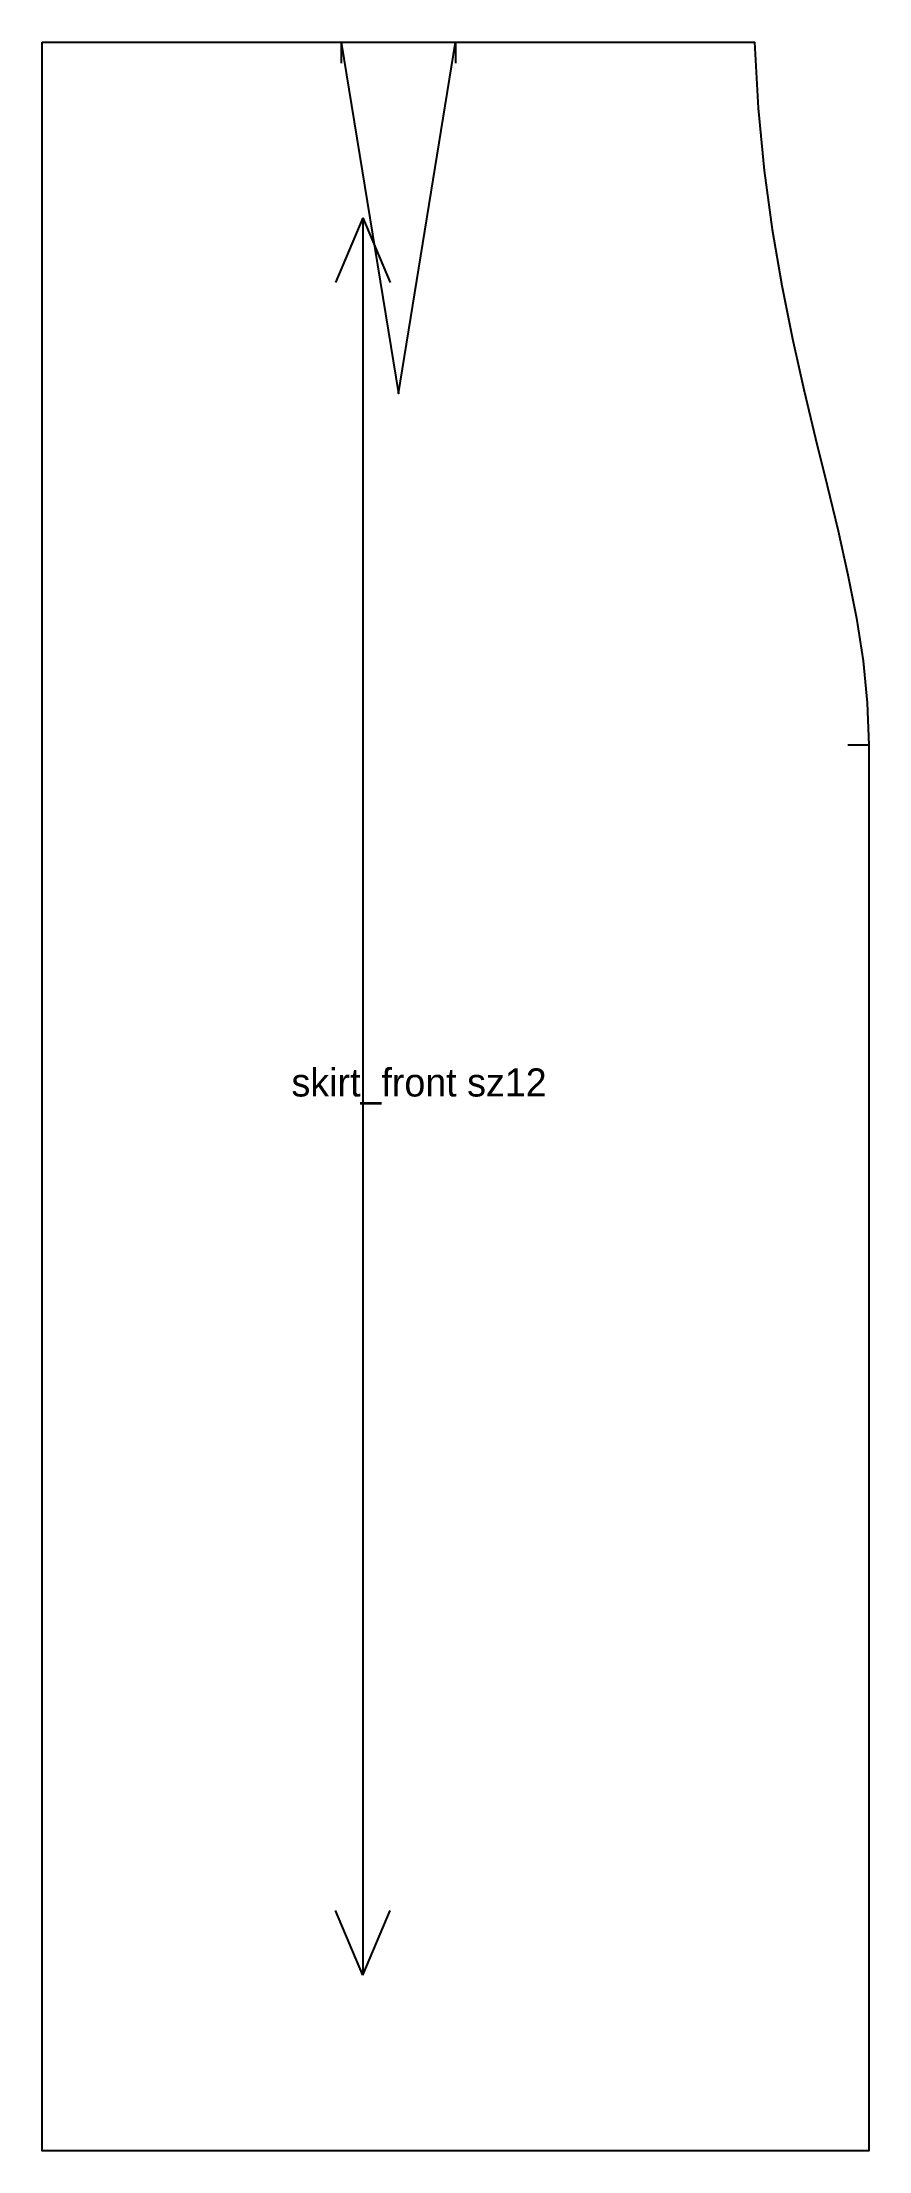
# Model space of a CAD drawing. Header units: millimetres. Extents: x 0 to 235, y -600 to 0.
import ezdxf

# ---------------------------------------------------------------- set-up
doc = ezdxf.new("R2010")
doc.units = ezdxf.units.MM
for name, color, linetype in [('1', 7, 'CONTINUOUS'), ('11', 1, 'CONTINUOUS'), ('13', 5, 'CONTINUOUS'), ('15', 2, 'CONTINUOUS'), ('8', 3, 'CONTINUOUS')]:
    doc.layers.add(name, color=color, linetype=linetype)

msp = doc.modelspace()

# ---------------------------------------------------------------- linework, layer by layer
at = {"layer": '1'}
msp.add_lwpolyline([(0, 0), (202.5, 0), (203.5281, -18.7485), (205.2449, -36.4781), (207.5281, -53.2719), (210.2551, -69.2128), (213.3036, -84.3841), (216.551, -98.8688), (219.875, -112.75), (223.1531, -126.1108), (226.2628, -139.0343), (229.0816, -151.6035), (231.4872, -163.9016), (233.3571, -176.0117), (234.5689, -188.0168), (235, -200), (235, -600), (0, -600)], close=True, dxfattribs=at)
at = {"layer": '11'}
for p, q in [((85, 0), (85, -6)), ((117.5, 0), (117.5, -6)), ((235, -200), (229, -200))]:
    msp.add_line(p, q, dxfattribs=at)
at = {"layer": '13'}
for p, q in [((91.125, -50), (83.3366, -68.4212)), ((91.125, -50), (91.125, -550)), ((91.125, -50), (98.9134, -68.4212)), ((91.125, -550), (83.3366, -531.5788)), ((91.125, -550), (98.9134, -531.5788))]:
    msp.add_line(p, q, dxfattribs=at)
at = {"layer": '8'}
msp.add_lwpolyline([(85, 0), (101.25, -100), (117.5, 0)], dxfattribs=at)

# ---------------------------------------------------------------- texts
at = {"layer": '15'}
msp.add_text('skirt_front sz12', height=8, dxfattribs=at).set_placement((70.875, -300))

doc.saveas('drawing.dxf')
